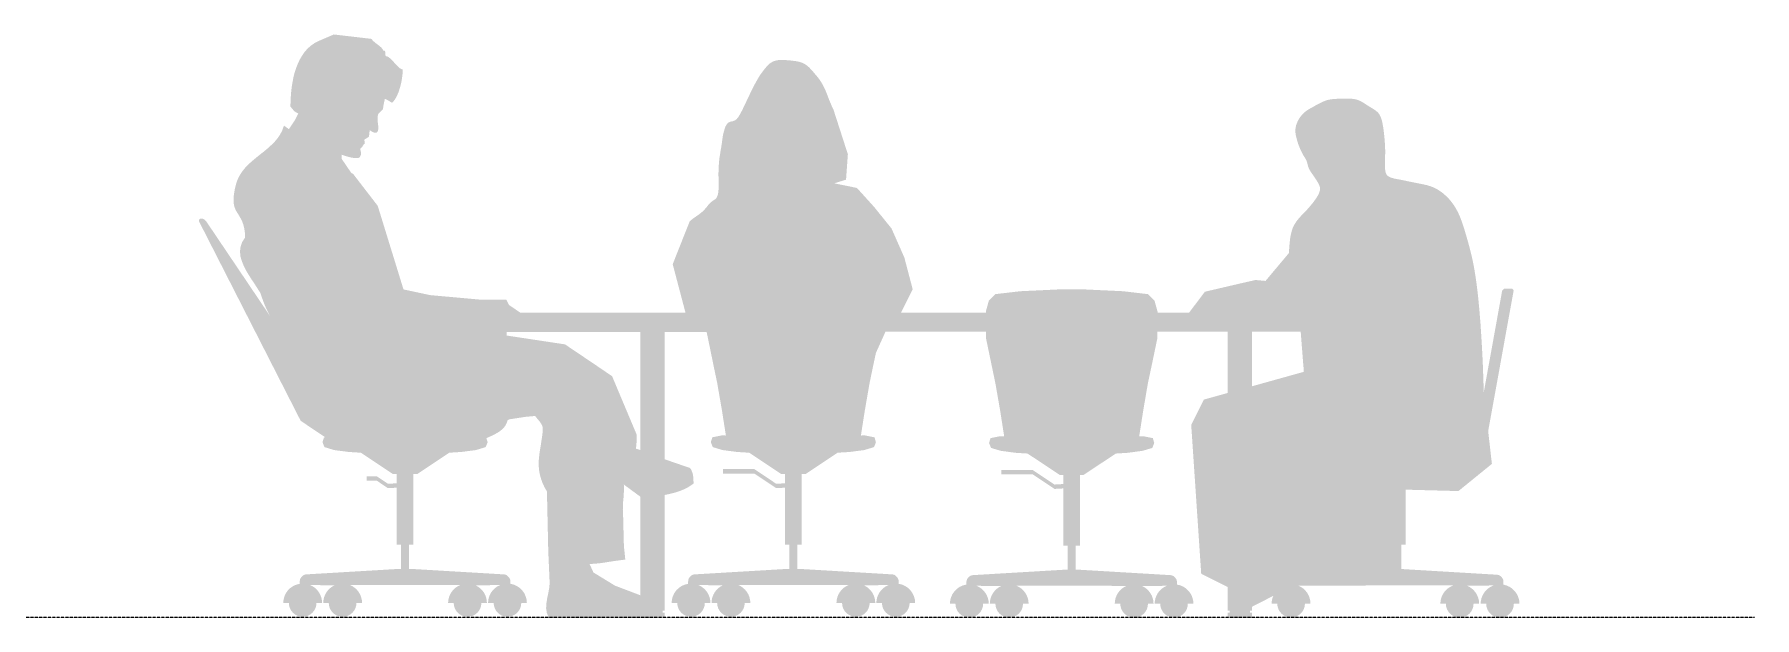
# Model space of a CAD drawing. Header units: inches. Extents: x -449 to 9267, y -5852 to 3388.
# Drawn here: x 7142 to 9225, y -5851 to -5146 of the extents above; entities that cross this region are included whole.
import ezdxf

# ---------------------------------------------------------------- set-up
doc = ezdxf.new("R2010")
doc.units = ezdxf.units.IN
doc.header["$MEASUREMENT"] = 0
doc.linetypes.add('TRATTEGGIATA2', pattern=[0.375, 0.25, -0.125])
doc.layers.add('FIGURE_PERSONE', color=252, linetype='Continuous', lineweight=0)

msp = doc.modelspace()

# ---------------------------------------------------------------- hatches: boundary and pattern name
at = {"layer": 'FIGURE_PERSONE'}
h = msp.add_hatch(color=256, dxfattribs=at)
h.paths.add_polyline_path([(8405.5, -5793.4), (8402.6, -5793.4), (8402.6, -5764.2), (8407.8, -5764.2), (8407.8, -5727), (8407.8, -5678.7), (8412.3, -5678.7), (8451.2, -5652.9), (8465.8, -5652), (8483.5, -5649.6), (8495.4, -5646.1), (8497.7, -5640.1), (8496, -5634.2), (8484.1, -5631.9), (8479.5, -5632.1), (8484.3, -5601.4), (8490, -5568.1), (8495.1, -5544.1), (8398.6, -5544.1), (8300.4, -5544.1), (8305.4, -5568.1), (8311.2, -5601.4), (8316, -5632.1), (8311.4, -5631.9), (8299.5, -5634.2), (8297.7, -5640.1), (8300.1, -5646.1), (8311.9, -5649.6), (8329.7, -5652), (8344.3, -5652.9), (8383.2, -5678.7), (8387.6, -5678.7), (8387.6, -5689.8), (8377, -5690.4), (8350.4, -5672.7), (8312.5, -5672.7), (8312.5, -5678), (8350.4, -5678), (8377, -5695.7), (8387.6, -5695.1), (8387.6, -5727), (8387.6, -5764.2), (8392.9, -5764.2), (8392.9, -5793.4), (8390, -5793.4), (8278.5, -5800, 0.063065), (8276, -5800.5, 0.085574), (8274.4, -5801.3, 0.040619), (8272.7, -5802.8, 0.040619), (8271.4, -5804.5, 0.085574), (8270.6, -5806.2, 0.063065), (8270.3, -5808.8), (8270.3, -5811.4, 0.371101), (8250.3, -5834.7), (8257, -5834.7, 1), (8290.5, -5834.7), (8297.3, -5834.7, 0.305088), (8282.6, -5812.9), (8312.2, -5813.3, 0.29222), (8298.6, -5834.7), (8305.4, -5834.7, 1), (8338.8, -5834.7), (8345.6, -5834.7, 0.307295), (8330.8, -5812.8), (8464.1, -5813, 0.300125), (8449.9, -5834.7), (8456.6, -5834.7, 1), (8490.1, -5834.7), (8496.9, -5834.7, 0.29222), (8483.2, -5813.3), (8512.9, -5812.9, 0.305088), (8498.2, -5834.7), (8505, -5834.7, 1), (8538.4, -5834.7), (8545.2, -5834.7, 0.371101), (8525.2, -5811.4), (8525.2, -5808.8, 0.063065), (8524.9, -5806.2, 0.085574), (8524.1, -5804.5, 0.040619), (8522.8, -5802.8, 0.040619), (8521.1, -5801.3, 0.085574), (8519.5, -5800.5, 0.063065), (8517, -5800)])
h.paths.add_polyline_path([(8902.1, -5625.7), (8916.4, -5547.1), (8916.9, -5544.1), (8903.1, -5544.1), (8902.5, -5547.1), (8896.8, -5578.7), (8896.8, -5578.6), (8896.3, -5563.3), (8895.7, -5546.9), (8895.6, -5544.1), (8737, -5544.1), (8678.1, -5544.1), (8678.4, -5547.1), (8678.9, -5554), (8616.1, -5571.5), (8616.1, -5547.1), (8616.1, -5544.1), (8603.2, -5544.1), (8586.7, -5544.1), (8586.7, -5547.1), (8586.7, -5579.6), (8557.9, -5587.6), (8542.5, -5618.3), (8554.6, -5798.3), (8586.7, -5814.4), (8586.7, -5843), (8589.2, -5843), (8589.2, -5845.4), (8586.7, -5845.4), (8586.7, -5851.4), (8616.1, -5851.4), (8616.1, -5845.4), (8613.6, -5845.4), (8613.6, -5843), (8616.1, -5843), (8616.1, -5838.3), (8641.9, -5825.1, 0.104239), (8639.9, -5834.5), (8646.7, -5834.5, 1), (8680.2, -5834.5), (8686.9, -5834.5, 0.306589), (8672.2, -5812.7), (8860.1, -5812.4, 0.321665), (8844.2, -5834.7), (8850.9, -5834.7, 1), (8884.4, -5834.7), (8891.2, -5834.7, 0.303581), (8876.6, -5812.9), (8908.7, -5812.5, 0.319352), (8893, -5834.7), (8899.7, -5834.7, 1), (8933.2, -5834.7), (8940, -5834.7, 0.362709), (8920.6, -5811.5), (8920.6, -5808.3, 0.063065), (8920.3, -5805.8, 0.085574), (8919.5, -5804, 0.040619), (8918.2, -5802.3, 0.040619), (8916.5, -5800.8, 0.085574), (8914.8, -5799.9, 0.063065), (8912.3, -5799.5), (8799.9, -5792.8), (8797, -5792.8), (8797, -5763.2), (8802.3, -5763.2), (8802.3, -5696.6), (8866.1, -5698.3), (8906.6, -5665.4)])
h.paths.add_polyline_path([(8891.5, -5479.6), (8890.1, -5464.8), (8888.6, -5451.7), (8887, -5440.1), (8885.4, -5430), (8883.7, -5421.1), (8882, -5413.2), (8880.2, -5406.1), (8878, -5397.9), (8876.8, -5393.7), (8875.2, -5388.1), (8873.6, -5382.7), (8872, -5377.5), (8870.3, -5372.6), (8868.6, -5367.9), (8866.7, -5363.5), (8864.7, -5359.4), (8862.5, -5355.4), (8860.1, -5351.7), (8857.6, -5348.3), (8854.8, -5345), (8852, -5342.1), (8849.1, -5339.4), (8846.2, -5337), (8843.2, -5334.9), (8840.3, -5333.1), (8837.4, -5331.6), (8834.5, -5330.3), (8831.7, -5329.3), (8828.9, -5328.4), (8826, -5327.7), (8823.2, -5327.1), (8820.2, -5326.5), (8817.2, -5325.9), (8814.1, -5325.3), (8811, -5324.7), (8807.8, -5324), (8804.7, -5323.4), (8801.6, -5322.7), (8798.5, -5322.1), (8795.6, -5321.5), (8792.8, -5321), (8790.2, -5320.5), (8787.8, -5320), (8785.7, -5319.4), (8783.7, -5318.8), (8782, -5317.9), (8779.7, -5316.3), (8778.3, -5313.7), (8777.7, -5311.6), (8777.3, -5309.1), (8777.1, -5306.3), (8777, -5303.3), (8777.1, -5300.1), (8777.2, -5296.6), (8777.3, -5293.1), (8777.4, -5289.6), (8777.4, -5286), (8777.3, -5282.5), (8777.1, -5279), (8776.9, -5275.5), (8776.6, -5272.1), (8776.3, -5268.8), (8776, -5265.6), (8775.6, -5262.4), (8775.2, -5259.4), (8774.7, -5256.5), (8774.2, -5253.7), (8773.7, -5251.1), (8773, -5248.6), (8772.2, -5246.4), (8771.3, -5244.3), (8770.3, -5242.5), (8769.1, -5240.8), (8767.7, -5239.4), (8766.2, -5238.1), (8764.6, -5237), (8763, -5235.9), (8761.3, -5234.9), (8759.5, -5233.8), (8757.8, -5232.8), (8756.1, -5231.7), (8754.3, -5230.5), (8752.6, -5229.4), (8750.8, -5228.2), (8748.9, -5227.2), (8747, -5226.2), (8744.9, -5225.3), (8742.8, -5224.6), (8740.5, -5224.1), (8738, -5223.7), (8737, -5223.6), (8737, -5332.5), (8737, -5402.6), (8737, -5544.1), (8895.6, -5544.1), (8894.9, -5529.8), (8893.9, -5512.6), (8892.8, -5495.7)])
h.paths.add_polyline_path([(8737, -5223.6), (8735.5, -5223.5), (8732.9, -5223.3), (8730.4, -5223.3), (8727.8, -5223.3), (8725.3, -5223.4), (8722.8, -5223.5), (8720.5, -5223.6), (8718.2, -5223.7), (8716.1, -5223.8), (8714, -5224), (8711.9, -5224.3), (8709.9, -5224.6), (8708, -5225), (8706.1, -5225.6), (8704.1, -5226.3), (8702.2, -5227), (8700.3, -5227.9), (8698.4, -5228.9), (8696.6, -5229.8), (8694.7, -5230.8), (8692.9, -5231.8), (8691.2, -5232.8), (8689.4, -5233.8), (8687.8, -5234.7), (8686.1, -5235.6), (8684.6, -5236.5), (8683, -5237.5), (8681.5, -5238.5), (8680.1, -5239.7), (8678.7, -5240.9), (8677.3, -5242.3), (8676.1, -5243.7), (8674.8, -5245.3), (8673.7, -5246.9), (8672.7, -5248.6), (8671.7, -5250.3), (8670.9, -5252.1), (8670.2, -5253.8), (8669.6, -5255.5), (8669.2, -5257.2), (8668.9, -5258.9), (8668.7, -5260.7), (8668.6, -5262.5), (8668.7, -5264.4), (8669, -5266.4), (8669.3, -5268.5), (8669.9, -5270.8), (8670.5, -5273.2), (8671.2, -5275.6), (8672, -5278.1), (8672.9, -5280.5), (8673.9, -5282.9), (8674.8, -5285.1), (8675.8, -5287.2), (8676.7, -5289.1), (8677.7, -5290.9), (8678.6, -5292.5), (8679.5, -5293.9), (8680.3, -5295.2), (8681.4, -5297.2), (8682.4, -5299.3), (8683.1, -5301.4), (8683.5, -5303.3), (8683.8, -5304.4), (8684.1, -5305.5), (8684.5, -5306.6), (8684.9, -5307.7), (8685.4, -5308.9), (8686.1, -5310), (8686.8, -5311.2), (8687.6, -5312.4), (8688.4, -5313.6), (8689.2, -5314.8), (8690.1, -5316), (8691.4, -5317.9), (8693, -5320.3), (8694.5, -5322.6), (8695.9, -5325), (8697.2, -5327.4), (8698.1, -5329.6), (8698.6, -5332), (8698.5, -5332.5), (8737, -5332.5)])
h.paths.add_polyline_path([(8737, -5332.5), (8698.5, -5332.5), (8698.3, -5334.8), (8697.5, -5337.3), (8696.6, -5339.2), (8695.5, -5341.3), (8694.1, -5343.5), (8692.6, -5345.7), (8690.9, -5348.1), (8689.1, -5350.4), (8687.1, -5352.8), (8685.1, -5355.1), (8683.1, -5357.4), (8681, -5359.6), (8678.9, -5361.8), (8676.9, -5363.9), (8674.9, -5366), (8673, -5368.1), (8671.3, -5370.2), (8669.7, -5372.3), (8668.3, -5374.5), (8667, -5376.6), (8665.9, -5378.9), (8664.9, -5381.4), (8664.1, -5384), (8663.4, -5386.9), (8662.7, -5390), (8662.2, -5393.5), (8661.8, -5397.3), (8661.7, -5397.9), (8661.4, -5401.5), (8661.3, -5402.6), (8737, -5402.6)])
h.paths.add_polyline_path([(8933, -5455.5), (8931.1, -5453.3), (8921.8, -5453.3), (8919.1, -5455.5), (8903.1, -5544.1), (8916.9, -5544.1)])
h.paths.add_polyline_path([(8737, -5402.6), (8661.3, -5402.6), (8661.1, -5405.8), (8660.8, -5410.3), (8632.5, -5444), (8620.4, -5442.9), (8603.2, -5446.8), (8603.2, -5544.1), (8616.1, -5544.1), (8616.1, -5505.6), (8675.1, -5505.6), (8678.1, -5544.1), (8737, -5544.1)])
h.paths.add_polyline_path([(8603.2, -5446.8), (8596.3, -5448.4), (8559, -5457.1), (8539.9, -5482.5), (8502.1, -5482.5), (8498.1, -5468), (8490, -5460), (8460.1, -5456.5), (8407.1, -5454), (8398.6, -5454), (8398.6, -5544.1), (8495.1, -5544.1), (8496.9, -5535.5), (8501.6, -5512.9), (8501.6, -5505.6), (8586.7, -5505.6), (8586.7, -5544.1), (8603.2, -5544.1)])
h.paths.add_polyline_path([(8398.6, -5454), (8388.4, -5454), (8335.4, -5456.5), (8305.4, -5460), (8297.4, -5468), (8293.9, -5480.7), (8293.9, -5482.5), (8191, -5482.5), (8205.2, -5454.1), (8195.1, -5415.7), (8179.6, -5380.6), (8158.6, -5354.6), (8137.7, -5331.5), (8110.2, -5325.9), (8124.5, -5321.5), (8126.7, -5290.7), (8109.2, -5236.5), (8107.9, -5233.9), (8106.9, -5231.7), (8105.9, -5229.2), (8104.8, -5226.7), (8103.7, -5224), (8102.6, -5221.1), (8101.5, -5218.1), (8100.3, -5215.1), (8099.1, -5212.3), (8097.8, -5209.6), (8096.5, -5207), (8095.1, -5204.6), (8093.7, -5202.3), (8092.2, -5200.2), (8090.7, -5198.2), (8089.2, -5196.3), (8087.7, -5194.5), (8086.2, -5192.8), (8084.8, -5191.1), (8083.3, -5189.5), (8081.9, -5188), (8080.6, -5186.5), (8079.2, -5185.1), (8077.8, -5183.9), (8076.3, -5182.7), (8074.6, -5181.7), (8072.9, -5180.7), (8071, -5179.9), (8069, -5179.2), (8066.9, -5178.7), (8064.6, -5178.2), (8062.3, -5177.9), (8060, -5177.6), (8057.6, -5177.3), (8055.2, -5177.1), (8052.8, -5176.9), (8050.4, -5176.8), (8047.9, -5176.7), (8045.4, -5176.7), (8043, -5176.8), (8040.7, -5177.1), (8038.5, -5177.7), (8036.4, -5178.4), (8034.5, -5179.4), (8032.6, -5180.6), (8030.9, -5182), (8029.3, -5183.6), (8027.8, -5185.3), (8026.4, -5187), (8025, -5188.7), (8023.8, -5190.3), (8022.6, -5191.9), (8021.4, -5193.5), (8020.3, -5195.1), (8019.4, -5196.6), (8018.4, -5198.2), (8017.4, -5199.8), (8016.5, -5201.5), (8015.5, -5203.2), (8014.6, -5204.9), (8013.6, -5206.7), (8012.6, -5208.6), (8011.7, -5210.5), (8010.7, -5212.4), (8009.7, -5214.5), (8008.6, -5216.7), (8007.5, -5219.1), (8006.3, -5221.5), (8005.1, -5224.1), (8003.8, -5226.8), (8002.5, -5229.6), (8001.2, -5232.4), (7999.9, -5235), (7998.8, -5237.3), (7997.7, -5239.4), (7996.7, -5241.3), (7995.2, -5243.9), (7993.6, -5246.4), (7991.9, -5248.3), (7989.9, -5249.8), (7987.5, -5250.7), (7985.6, -5251.1), (7984.3, -5251.4), (7983.1, -5251.9), (7982, -5252.5), (7981, -5253.4), (7980.1, -5254.5), (7979.3, -5255.7), (7978.5, -5257.2), (7977.9, -5258.8), (7977.4, -5260.5), (7976.9, -5262.2), (7976.4, -5263.9), (7976, -5265.5), (7975.6, -5267.1), (7975.3, -5268.7), (7975.1, -5270.3), (7974.8, -5271.8), (7974.6, -5273.5), (7974.4, -5275.4), (7974.1, -5277.5), (7973.7, -5279.9), (7973.3, -5282.5), (7972.8, -5285.3), (7972.3, -5288.4), (7971.8, -5291.8), (7971.2, -5295.3), (7970.8, -5299), (7970.5, -5302.8), (7970.2, -5306.7), (7970.1, -5310.8), (7970, -5315.1), (7970.1, -5319.5), (7970.2, -5324), (7970.3, -5328.3), (7970.2, -5332.2), (7969.9, -5335.6), (7969.5, -5338.6), (7968.8, -5341), (7967.9, -5343), (7966.9, -5344.5), (7965.6, -5345.5), (7964.3, -5346.3), (7963, -5347.2), (7961.7, -5348.2), (7960.5, -5349.3), (7959.2, -5350.5), (7958, -5351.8), (7956.8, -5353.2), (7955.7, -5354.7), (7954.4, -5356.2), (7953.1, -5357.7), (7951.7, -5359.2), (7950.1, -5360.6), (7948.4, -5362), (7946.6, -5363.4), (7944.7, -5364.8), (7942.6, -5366.2), (7940.6, -5367.6), (7938.6, -5369), (7936.8, -5370.5), (7935.1, -5372.1), (7914.6, -5423.8), (7930.1, -5482.5), (7730.2, -5482.5), (7716.3, -5473.1), (7713.1, -5466.8), (7679.7, -5466.5), (7625.4, -5461.6), (7625.4, -5544.1), (7818.8, -5544.1), (7784.2, -5520.8), (7713.5, -5510.1), (7713.5, -5505.8), (7875.4, -5505.8), (7875.4, -5544.1), (7904.8, -5544.1), (7904.8, -5505.8), (7955.7, -5505.8), (7963.6, -5544.1), (8157.9, -5544.1), (8160.7, -5531.1), (8172.2, -5505.6), (8293.9, -5505.6), (8293.9, -5512.9), (8300.4, -5544.1), (8398.6, -5544.1)])
h.paths.add_polyline_path([(8153.1, -5567.1), (8157.9, -5544.1), (7963.6, -5544.1), (7964, -5546.2), (7964.2, -5547.1), (7968.4, -5567.1), (7974.2, -5600.5), (7979, -5631.1), (7974.4, -5630.9), (7962.5, -5633.3), (7960.8, -5639.2), (7963.1, -5645.1), (7975, -5648.7), (7992.7, -5651), (8007.3, -5651.9), (8046.2, -5677.8), (8050.6, -5677.8), (8050.6, -5688.9), (8040, -5689.5), (8013.4, -5671.7), (7975.5, -5671.7), (7975.5, -5677.1), (8013.4, -5677.1), (8040, -5694.8), (8050.6, -5694.2), (8050.6, -5726.1), (8050.6, -5763.3), (8055.9, -5763.3), (8055.9, -5792.5), (8053, -5792.5), (7941.5, -5799.1, 0.063065), (7939, -5799.5, 0.085574), (7937.4, -5800.4, 0.040619), (7935.7, -5801.9, 0.040619), (7934.4, -5803.6, 0.085574), (7933.6, -5805.3, 0.063065), (7933.3, -5807.8), (7933.3, -5810.5, 0.371101), (7913.3, -5833.7), (7920.1, -5833.7, 1), (7953.5, -5833.7), (7960.3, -5833.7, 0.305088), (7945.6, -5812), (7975.2, -5812.4, 0.29222), (7961.6, -5833.7), (7968.4, -5833.7, 1), (8001.8, -5833.7), (8008.6, -5833.7, 0.307295), (7993.8, -5811.9), (8127.1, -5812.1, -0.006564), (8127.7, -5811.9, 0.307295), (8112.9, -5833.7), (8119.7, -5833.7, 1), (8153.1, -5833.7), (8159.9, -5833.7, 0.29222), (8146.3, -5812.4), (8175.9, -5812, 0.305088), (8161.2, -5833.7), (8168, -5833.7, 1), (8201.5, -5833.7), (8208.2, -5833.7, 0.371101), (8188.2, -5810.5), (8188.2, -5807.8, 0.063065), (8187.9, -5805.3, 0.085574), (8187.1, -5803.6, 0.040619), (8185.8, -5801.9, 0.040619), (8184.1, -5800.4, 0.085574), (8182.5, -5799.5, 0.063065), (8180, -5799.1), (8068.5, -5792.5), (8065.6, -5792.5), (8065.6, -5763.3), (8070.9, -5763.3), (8070.9, -5726.1), (8070.9, -5677.8), (8075.3, -5677.8), (8114.2, -5651.9), (8128.8, -5651), (8146.5, -5648.7), (8158.4, -5645.1), (8160.7, -5639.2), (8159, -5633.3), (8147.1, -5630.9), (8142.5, -5631.1), (8147.3, -5600.5)])
h.paths.add_polyline_path([(7904.8, -5544.1), (7875.4, -5544.1), (7875.4, -5648.6), (7870, -5647), (7870.5, -5643.3), (7871, -5636.8), (7871.1, -5630.3), (7841.2, -5559.3), (7818.8, -5544.1), (7625.4, -5544.1), (7428.8, -5544.1), (7464.1, -5613.3), (7493.6, -5633.1), (7492.3, -5633.3), (7490.5, -5639.2), (7492.9, -5645.1), (7504.7, -5648.7), (7522.5, -5651), (7537, -5651.9), (7575.9, -5677.8), (7580.4, -5677.8), (7580.4, -5688.9), (7569.8, -5689.5), (7556.5, -5680.6), (7543.9, -5680.6), (7543.9, -5685.9), (7556.5, -5685.9), (7569.8, -5694.8), (7580.4, -5694.2), (7580.4, -5726.1), (7580.4, -5763.3), (7585.7, -5763.3), (7585.7, -5792.5), (7582.8, -5792.5), (7471.3, -5799.1, 0.063065), (7468.8, -5799.5, 0.085574), (7467.1, -5800.4, 0.040619), (7465.5, -5801.9, 0.040619), (7464.1, -5803.6, 0.085574), (7463.3, -5805.3, 0.063065), (7463, -5807.8), (7463, -5810.5, 0.371101), (7443, -5833.7), (7449.8, -5833.7, 1), (7483.2, -5833.7), (7490, -5833.7, 0.312633), (7474.8, -5811.7, -0.006889), (7475.4, -5812), (7505, -5812.4, 0.29222), (7491.4, -5833.7), (7498.1, -5833.7, 1), (7531.6, -5833.7), (7538.4, -5833.7, 0.307295), (7523.6, -5811.9), (7656.9, -5812.1, -0.006564), (7657.5, -5811.9, 0.307295), (7642.6, -5833.7), (7649.4, -5833.7, 1), (7682.9, -5833.7), (7689.6, -5833.7, 0.29222), (7676, -5812.4), (7705.6, -5812, 0.305088), (7691, -5833.7), (7697.8, -5833.7, 1), (7731.2, -5833.7), (7738, -5833.7, 0.371101), (7718, -5810.5), (7718, -5807.8, 0.063065), (7717.7, -5805.3, 0.085574), (7716.9, -5803.6, 0.040619), (7715.5, -5801.9, 0.040619), (7713.9, -5800.4, 0.085574), (7712.2, -5799.5, 0.077951), (7709.1, -5799.1, -0.014813), (7709.7, -5799.1), (7598.2, -5792.5), (7595.3, -5792.5), (7595.3, -5763.3), (7600.6, -5763.3), (7600.6, -5726.1), (7600.6, -5677.8), (7605.1, -5677.8), (7644, -5651.9), (7658.5, -5651), (7676.3, -5648.7), (7688.1, -5645.1), (7690.5, -5639.2), (7689, -5634.3), (7691.4, -5633.2), (7694.4, -5631.9), (7697.4, -5630.5), (7700.2, -5629), (7703.1, -5627.3), (7705.8, -5625.5), (7708.2, -5623.4), (7710.4, -5621.3), (7712.2, -5618.7), (7713.7, -5615.7), (7714.7, -5612.4), (7716.7, -5611.5), (7719.3, -5611.1), (7722, -5610.7), (7724.6, -5610.3), (7727.1, -5609.9), (7729.7, -5609.5), (7732.3, -5609.1), (7734.8, -5608.7), (7737.2, -5608.4), (7739.6, -5608.2), (7741.8, -5608), (7744, -5607.8), (7746.1, -5607.6), (7748.1, -5607.6), (7750.3, -5610.3), (7752.3, -5612.7), (7753.9, -5614.7), (7755.2, -5616.7), (7756.3, -5618.6), (7757, -5620.8), (7757.3, -5623.1), (7757.2, -5626), (7756.7, -5630.6), (7756, -5635.2), (7755.3, -5639.6), (7754.7, -5643.9), (7753.9, -5648.3), (7753.3, -5652.5), (7752.8, -5656.9), (7752.4, -5661.2), (7752.3, -5665.5), (7752.5, -5669.9), (7753, -5674.5), (7753.9, -5679.1), (7755.2, -5683.7), (7757, -5688.6), (7759.3, -5693.6), (7762.3, -5698.8), (7763.9, -5770.5), (7765.6, -5809.9), (7765.1, -5815.4), (7764, -5821.4), (7762.7, -5827.5), (7761.7, -5833.8), (7761.3, -5840), (7762.2, -5845.9), (7764.5, -5851.4), (7904.8, -5851.4), (7904.8, -5845.4), (7902.3, -5845.4), (7902.3, -5843), (7904.8, -5843), (7904.8, -5703), (7908.5, -5702.3), (7912.9, -5701.3), (7917.1, -5700.2), (7921.3, -5698.9), (7925.4, -5697.4), (7929.3, -5695.7), (7933, -5693.8), (7936.5, -5691.6), (7939.8, -5689.2), (7939.8, -5687), (7939.7, -5684.8), (7939.6, -5682.3), (7939.3, -5679.8), (7938.8, -5677.2), (7938, -5674.8), (7937, -5672.4), (7935.6, -5670.4), (7904.8, -5659.8)])
h.paths.add_polyline_path([(7855.4, -5690.4), (7875.4, -5705.1), (7875.4, -5824.4), (7844.8, -5812.8), (7818.6, -5796.8), (7813.9, -5786.4), (7816.1, -5786.4), (7819.1, -5786.3), (7822, -5786), (7825, -5785.8), (7827.8, -5785.4), (7830.8, -5785), (7833.9, -5784.5), (7837.2, -5784), (7840.5, -5783.5), (7844.3, -5782.9), (7848.3, -5782.4), (7852.6, -5781.8), (7857.2, -5781.2), (7855.5, -5764.8), (7854.5, -5725.8), (7854.2, -5721.1), (7854.3, -5716.6), (7854.5, -5712), (7855, -5707), (7855.4, -5701.2), (7855.5, -5694.3)], flags=16)
h.paths.add_polyline_path([(7625.4, -5461.6), (7620.8, -5461.2), (7588.6, -5454.3), (7557.4, -5353.2), (7527.6, -5314.5), (7525.4, -5313.4), (7513.6, -5296.1), (7513.6, -5291.2), (7516.4, -5292.2), (7519.6, -5293.2), (7522.6, -5294.1), (7525.4, -5294.8), (7528.1, -5295.2), (7530.6, -5295.4), (7532.9, -5295.3), (7535, -5295), (7536.4, -5292.9), (7537.1, -5291.1), (7537.2, -5289.4), (7537, -5287.9), (7536.7, -5286.5), (7536.2, -5284.5), (7536.9, -5283), (7537.6, -5282.8), (7538.3, -5282.3), (7538.8, -5281.5), (7539.2, -5280.6), (7539.8, -5279.8), (7540.6, -5278.6), (7541.7, -5278.3), (7541.2, -5273.1), (7546.8, -5269.5), (7547.7, -5261.6), (7550.1, -5263.2), (7552.4, -5264.3), (7554.3, -5264.8), (7556, -5264.6), (7557.3, -5263.3), (7558, -5260.8), (7558.1, -5257), (7557.4, -5251.5), (7557.3, -5248.6), (7557.2, -5245.5), (7558, -5242.2), (7559.7, -5240.1), (7561.4, -5238.4), (7563.6, -5236.3), (7564, -5234.2), (7564.4, -5231.6), (7564.9, -5229), (7565.5, -5226.1), (7566.1, -5223.6), (7568.4, -5224.7), (7570.4, -5225.9), (7571.7, -5226.6), (7572.9, -5227.4), (7573.9, -5228), (7574.8, -5228.6), (7577.8, -5225.1), (7580.4, -5220.7), (7582.5, -5215.8), (7584.3, -5210.3), (7585.8, -5204.5), (7586.8, -5198.8), (7587.5, -5193.2), (7587.7, -5188), (7586, -5187.7), (7584, -5186.5), (7582.8, -5185.5), (7581.5, -5184.3), (7580.2, -5182.9), (7578.9, -5181.5), (7577.5, -5180), (7576.2, -5178.5), (7574.9, -5177.1), (7573.6, -5175.7), (7572.2, -5174.5), (7571, -5173.6), (7569.7, -5172.8), (7568.5, -5172.3), (7567.4, -5172.1), (7566.6, -5170.8), (7566.5, -5168.7), (7566.5, -5167.6), (7566.4, -5166.6), (7566.1, -5165.9), (7565.4, -5165.4), (7564.1, -5165.2), (7563.1, -5163.3), (7561.6, -5161.5), (7559.7, -5159.9), (7557.6, -5158.2), (7555.4, -5156.6), (7553.3, -5154.9), (7551.4, -5153.1), (7549.6, -5151.1), (7504.2, -5145.8), (7485.6, -5153.8), (7480.8, -5156.3), (7476.4, -5159.4), (7472.4, -5162.9), (7468.9, -5166.9), (7465.8, -5171.4), (7463, -5176.1), (7460.6, -5181.3), (7458.5, -5186.7), (7456.7, -5192.2), (7455.2, -5198), (7454.2, -5203.8), (7453.2, -5209.8), (7452.5, -5215.8), (7452.1, -5221.6), (7451.8, -5227.4), (7451.7, -5233), (7453.8, -5235.6), (7455.4, -5237.5), (7456.8, -5238.9), (7458, -5239.8), (7459.2, -5240.5), (7461.2, -5241.3), (7459.7, -5244.2), (7457, -5249.8), (7457, -5249.7), (7449.8, -5260.4), (7448.2, -5259.2), (7446.5, -5258), (7445.1, -5257), (7443.8, -5256.1), (7441.9, -5261.6), (7439.3, -5266.7), (7436.1, -5271.4), (7432.5, -5275.7), (7428.4, -5279.7), (7424.2, -5283.6), (7419.6, -5287.4), (7415, -5291), (7410.4, -5294.7), (7405.9, -5298.5), (7401.5, -5302.3), (7397.4, -5306.5), (7393.8, -5310.9), (7390.6, -5315.7), (7387.9, -5320.8), (7385.9, -5326.5), (7384.2, -5333.5), (7383.2, -5339.6), (7382.8, -5344.7), (7382.8, -5349), (7383.4, -5352.7), (7384.4, -5355.8), (7385.6, -5358.7), (7387.1, -5361.2), (7388.7, -5363.7), (7390.3, -5366.4), (7391.9, -5369.2), (7393.4, -5372.4), (7394.7, -5376), (7395.8, -5380.4), (7396.5, -5385.5), (7396.7, -5391.5), (7393.2, -5397.1), (7391.3, -5402.7), (7390.6, -5408.4), (7391.1, -5414.1), (7392.7, -5419.7), (7395, -5425.5), (7397.8, -5431.1), (7401.2, -5436.8), (7404.8, -5442.5), (7408.5, -5448), (7412.1, -5453.6), (7415.5, -5459, 0.048065), (7426.7, -5486.1), (7350.3, -5372.8), (7349.8, -5372), (7349.1, -5371.2), (7348.3, -5370.5), (7347.6, -5369.8), (7346.7, -5369.3), (7345.8, -5368.8), (7344.8, -5368.6), (7343.9, -5368.5), (7343.7, -5368.5), (7342.8, -5368.6), (7342.1, -5368.8), (7341.6, -5369.3), (7341.2, -5369.8), (7340.9, -5370.5), (7340.9, -5371.2), (7341.1, -5372), (7341.4, -5372.8), (7428.8, -5544.1), (7625.4, -5544.1)])

# ---------------------------------------------------------------- linework, layer by layer
at = {"layer": 'FIGURE_PERSONE', "color": 252, "linetype": 'TRATTEGGIATA2'}
msp.add_line((4255.6, -5851), (9224.7, -5851), dxfattribs=at)

doc.saveas('drawing.dxf')
